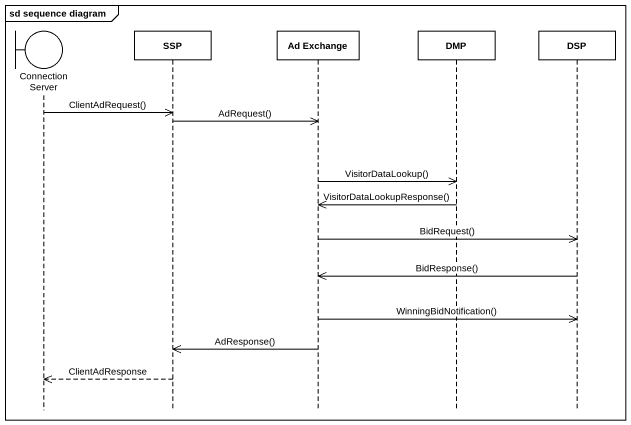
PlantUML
@startuml
mainframe sd sequence diagram
hide footbox
boundary "Connection Server" as Connection_Server
participant SSP
participant "Ad Exchange" as Ad_Exchange
participant DMP
participant DSP

Connection_Server ->> SSP : ClientAdRequest()
SSP ->> Ad_Exchange : AdRequest()
Ad_Exchange ->> DMP : VisitorDataLookup()
DMP ->> Ad_Exchange : VisitorDataLookupResponse()
Ad_Exchange ->> DSP : BidRequest()
DSP ->> Ad_Exchange : BidResponse()
Ad_Exchange ->> DSP : WinningBidNotification()
Ad_Exchange ->> SSP : AdResponse()
SSP -->> Connection_Server : ClientAdResponse
@enduml
